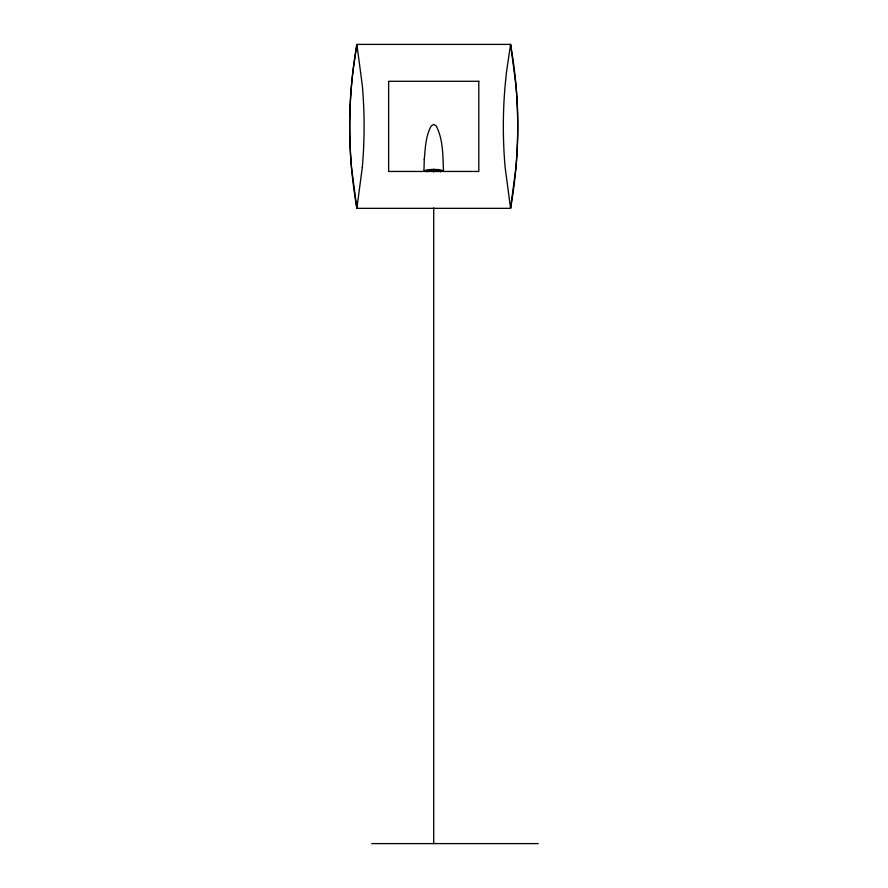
<?xml version="1.0" encoding="UTF-8"?>
<svg xmlns="http://www.w3.org/2000/svg" width="888" height="888" viewBox="0 0 888 888"><rect width="100%" height="100%" fill="white"/><g stroke="black" fill="none" stroke-linecap="round" stroke-linejoin="round"><path stroke-width="1.33" d="M371.661 843.6L538.295 843.6M433.721 169.22L433.721 171.995M433.721 207.936L433.721 843.6M426.973 171.828A6.982 1.454 0 0 1 433.721 169.997A6.982 1.454 0 0 1 440.47 171.828M424.264 159.274L423.931 171.451A9.79 2.031 0 0 1 433.721 169.419A9.79 2.031 0 0 1 443.512 171.451C442.801 156.233 443.367 139.893 436.252 125.985L433.721 124.387L431.191 125.985C425.596 136.086 425.385 148.052 424.264 159.274M352.891 71.573L351.504 85.226A335.897 238.406 90 0 0 351.493 167.51L356.876 208.336L510.567 208.336L515.939 167.51A335.897 238.406 90 0 0 515.95 85.226L510.567 44.4L356.876 44.4L352.891 71.573M362.293 167.51L356.876 208.336A471.983 471.983 0 0 1 356.876 44.4L362.293 85.226A333.411 236.641 90 0 1 362.293 167.51M506.56 71.573L505.15 85.226A333.411 236.641 -90 0 0 505.15 167.51L510.567 208.336A471.983 471.983 0 0 0 510.567 44.4L506.56 71.573M478.799 81.285L388.633 81.285L388.633 171.451L478.799 171.451L478.799 81.285"/></g></svg>
